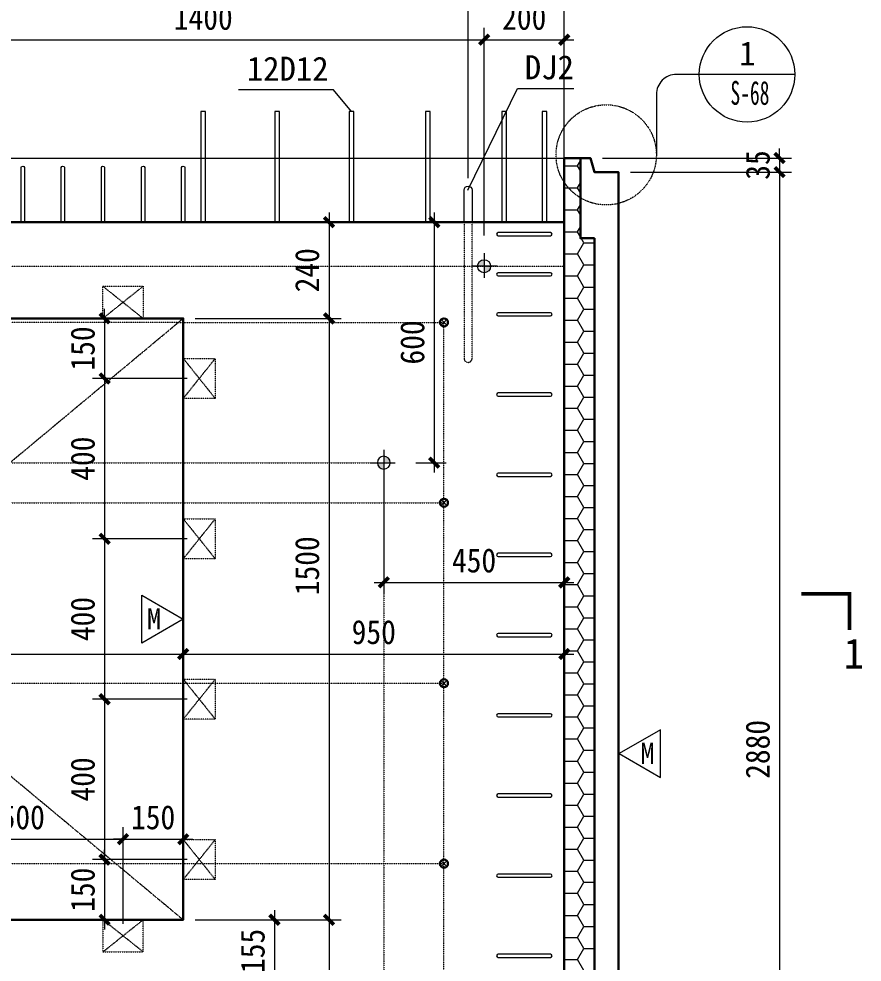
# Model space of a CAD drawing. Header units: millimetres. Extents: x 0 to 12600, y 0 to 8910.
# Drawn here: x 5656 to 7758, y 4630 to 6982 of the extents above; entities that cross this region are included whole.
import ezdxf
from ezdxf.enums import TextEntityAlignment as Align

# ---------------------------------------------------------------- set-up
doc = ezdxf.new("R2010")
doc.units = ezdxf.units.MM
for name, pattern in [('ACAD_ISO12W100', [21, 12, -3, 0, -3, 0, -3]), ('DASH', [0.35, 0.25, -0.1]), ('DOT', [0.25, 0, -0.25]), ('DOTE', [2.42, 2, -0.2, 0.02, -0.2])]:
    doc.linetypes.add(name, pattern=pattern)
for name, color, linetype, lineweight in [('PUB_DIM', 7, 'Continuous', 15), ('YG-标注', 151, 'Continuous', 15), ('YZ-文字', 4, 'Continuous', 13), ('YZ-符号', 96, 'Continuous', 9), ('图层1', 7, 'Continuous', 13), ('图层3', 7, 'DASH', 15), ('填充', 7, 'Continuous', 5), ('文字标注', 7, 'Continuous', 15), ('洞口辅助线', 253, 'Continuous', 9), ('轮廓线', 2, 'Continuous', 13), ('轮廓线0.15', 91, 'Continuous', 15), ('轴线', 1, 'DOTE', 9)]:
    doc.layers.add(name, color=color, linetype=linetype, lineweight=lineweight)
for name, color, linetype in [('S-DETL', 4, 'Continuous'), ('YZ-索引图号', 3, 'Continuous'), ('图层6', 50, 'DASH'), ('暗柱钢筋', 7, 'Continuous'), ('梁钢筋', 7, 'Continuous'), ('洞', 40, 'Continuous')]:
    doc.layers.add(name, color=color, linetype=linetype)
doc.styles.add('YG-样式 2', font='simhei.ttf')
doc.styles.add('YZ-样式 1', font='simhei.ttf', dxfattribs={"width": 0.85})
doc.styles.add('YZ-样式 2', font='simhei.ttf', dxfattribs={"width": 0.9})
doc.styles.add('图签-黑体', font='simhei.ttf')
doc.styles.add('黑体', font='simhei.ttf')
doc.dimstyles.new('YZ-30', dxfattribs={"dimscale": 30, "dimtxt": 2, "dimasz": 0.8, "dimexe": 1, "dimexo": 1, "dimgap": 0.8, "dimtad": 1, "dimdec": 0, "dimzin": 1, "dimdsep": 46, "dimtxsty": 'YZ-样式 2', "dimblk": 'ARCHTICK', "dimcen": 250, "dimdle": 0.8, "dimclrd": 151, "dimclre": 151, "dimclrt": 7, "dimazin": 0, "dimtfac": 1, "dimtdec": 0, "dimtix": 1, "dimtmove": 2, "dimatfit": 2, "dimldrblk": 'ARCHTICK', "dimfxl": 1, "dimlwd": 9, "dimlwe": 9, "dimarcsym": 0})

# ---------------------------------------------------------------- blocks, each defined once
blk = doc.blocks.new('mk1')
at = {"layer": '图层3', "color": 4, "linetype": 'DASH', "lineweight": 13, "ltscale": 0.1}
for p, q in [((-40, 50), (40, -50)), ((-40, -50), (40, 50))]:
    blk.add_line(p, q, dxfattribs=at)
blk.add_lwpolyline([(-40, -50), (40, -50), (40, 50), (-40, 50)], close=True, dxfattribs=at)
blk = doc.blocks.new('*U260')
at = {"layer": '图层3', "lineweight": 9, "rotation": 180}
blk.add_blockref('mk1', (0, 0), dxfattribs=at)
blk = doc.blocks.new('*U262')
at = {"layer": 'YG-标注', "color": 0, "linetype": 'ByBlock', "lineweight": -2}
for p in [(0, 1200), (0, 800), (0, 400), (0, 0)]:
    blk.add_blockref('*U260', p, dxfattribs=at)
blk = doc.blocks.new('*U263')
at = {"layer": '图层3', "lineweight": 9, "xscale": -1, "rotation": 90}
blk.add_blockref('mk1', (0, 0), dxfattribs=at)
blk = doc.blocks.new('*U264')
at = {"layer": 'YG-标注', "color": 0, "linetype": 'ByBlock', "lineweight": -2}
for p in [(0, 0), (500, 0), (1000, 0), (1500, 0)]:
    blk.add_blockref('*U263', p, dxfattribs=at)
blk = doc.blocks.new('*U265')
at = {"layer": '图层3', "lineweight": 9, "xscale": -1, "rotation": 90}
blk.add_blockref('mk1', (0, 0), dxfattribs=at)
blk = doc.blocks.new('*U266')
at = {"layer": 'YG-标注', "color": 0, "linetype": 'ByBlock', "lineweight": -2}
for p in [(0, 0), (500, 0), (1000, 0), (1500, 0)]:
    blk.add_blockref('*U265', p, dxfattribs=at)
blk = doc.blocks.new('A$C450513D1')
at = {"layer": '文字标注', "lineweight": 13, "ltscale": 100}
h = blk.add_hatch(color=2, dxfattribs=at)
edge = h.paths.add_edge_path()
edge.add_arc((0, 0), 16, 90, 180)
edge.add_line((-16, 0), (0, 0))
edge.add_line((0, 0), (0, 16))
edge = h.paths.add_edge_path()
edge.add_line((16, 0), (0, 0))
edge.add_line((0, 0), (0, -16))
edge.add_arc((0, 0), 16, 270, 360)
at = {"layer": 'S-DETL', "color": 7, "lineweight": 13}
blk.add_circle((0, 0), 16, dxfattribs=at)
at = {"layer": '轴线', "color": 1, "linetype": 'DOTE', "lineweight": 5, "ltscale": 30}
for points in [[(0, 32), (0, -32)], [(32, 0), (-32, 0)]]:
    blk.add_lwpolyline(points, dxfattribs=at)
blk = doc.blocks.new('A$C15E43CF4')
at = {"layer": '洞', "lineweight": 30}
blk.add_circle((0, 0), 10, dxfattribs=at)
at = {"layer": '轴线', "color": 1, "linetype": 'DOTE', "lineweight": 13, "ltscale": 30}
for p, q in [((7.1, 7.1), (-7.1, -7.1)), ((-7.1, 7.1), (7.1, -7.1))]:
    blk.add_line(p, q, dxfattribs=at)
blk = doc.blocks.new('*U271')
at = {"layer": 'YG-标注'}
blk.add_blockref('A$C15E43CF4', (0, 0), dxfattribs=at)
blk = doc.blocks.new('*U272')
at = {"layer": 'YG-标注', "color": 0, "linetype": 'ByBlock', "lineweight": -2}
for p in [(0, 2250), (0, 1800), (0, 1350), (0, 900), (0, 450), (0, 0)]:
    blk.add_blockref('*U271', p, dxfattribs=at)
blk = doc.blocks.new('df vdf vxc')
at = {"layer": '图层1', "color": 1, "lineweight": 13}
blk.add_lwpolyline([(-4786.7, 12155.7), (-4786.7, 12235.7, -1), (-4766.7, 12235.7), (-4766.7, 12155.7)], format="xyb", dxfattribs=at)
at = {"layer": '图层3', "color": 1, "linetype": 'DASH', "lineweight": 13, "ltscale": 0.1}
blk.add_lwpolyline([(-4786.7, 12155.7), (-4786.7, 11816, 1), (-4766.7, 11816), (-4766.7, 12155.7)], format="xyb", dxfattribs=at)
blk = doc.blocks.new('*U269')
at = {"layer": '暗柱钢筋', "color": 1, "lineweight": 9, "ltscale": 100}
blk.add_lwpolyline([(65.2, 4), (-65.2, 4, 1), (-65.2, -4), (65.2, -4), (65.2, -4, 1)], format="xyb", close=True, dxfattribs=at)
blk = doc.blocks.new('*U270')
at = {"layer": '暗柱钢筋', "color": 0, "linetype": 'ByBlock', "lineweight": -2}
for p in [(0, 2000), (0, 1800), (0, 1600), (0, 1400), (0, 1200), (0, 1000), (0, 800), (0, 600), (0, 400), (0, 200), (0, 0)]:
    blk.add_blockref('*U269', p, dxfattribs=at)
blk = doc.blocks.new('_ArchTick')
at = {"color": 0, "linetype": 'ByBlock', "const_width": 0.4}
blk.add_lwpolyline([(-0.5, -0.5), (0.5, 0.5)], dxfattribs=at)
blk = doc.blocks.new('*D354')
at = {"layer": 'Defpoints', "color": 0, "transparency": 16777216}
for p in [(5915.5, 4936.2), (5415.5, 4695.3), (5915.5, 4695.3)]:
    blk.add_point(p, dxfattribs=at)
at = {"layer": 'YG-标注', "color": 151, "lineweight": 9, "transparency": 16777216}
for p, q in [((5415.5, 4725.3), (5415.5, 4966.2)), ((5915.5, 4725.3), (5915.5, 4966.2)), ((5391.5, 4936.2), (5939.5, 4936.2))]:
    blk.add_line(p, q, dxfattribs=at)
at = {"layer": 'YG-标注', "color": 151, "lineweight": 9, "transparency": 16777216, "xscale": 24, "yscale": 24, "zscale": 24, "rotation": 180}
blk.add_blockref('_ArchTick', (5415.5, 4936.2), dxfattribs=at)
at = {"layer": 'YG-标注', "color": 151, "lineweight": 9, "transparency": 16777216, "xscale": 24, "yscale": 24, "zscale": 24}
blk.add_blockref('_ArchTick', (5915.5, 4936.2), dxfattribs=at)
at = {"layer": 'YG-标注', "color": 7, "transparency": 16777216, "insert": (5665.5, 4990.6), "char_height": 60, "attachment_point": 5, "style": 'YZ-样式 2'}
blk.add_mtext('500', dxfattribs=at)
blk = doc.blocks.new('*D355')
at = {"layer": 'Defpoints', "color": 0, "transparency": 16777216}
for p in [(6065.5, 4936.2), (6065.5, 4735.3), (5915.5, 4695.3)]:
    blk.add_point(p, dxfattribs=at)
at = {"layer": 'YG-标注', "color": 151, "lineweight": 9, "transparency": 16777216}
for p, q in [((5915.5, 4725.3), (5915.5, 4966.2)), ((6065.5, 4765.3), (6065.5, 4966.2)), ((5915.5, 4936.2), (5891.5, 4936.2)), ((5915.5, 4936.2), (6065.5, 4936.2)), ((6065.5, 4936.2), (6089.5, 4936.2))]:
    blk.add_line(p, q, dxfattribs=at)
at = {"layer": 'YG-标注', "color": 151, "lineweight": 9, "transparency": 16777216, "xscale": 24, "yscale": 24, "zscale": 24}
blk.add_blockref('_ArchTick', (5915.5, 4936.2), dxfattribs=at)
at = {"layer": 'YG-标注', "color": 151, "lineweight": 9, "transparency": 16777216, "xscale": 24, "yscale": 24, "zscale": 24, "rotation": 180}
blk.add_blockref('_ArchTick', (6065.5, 4936.2), dxfattribs=at)
at = {"layer": 'YG-标注', "color": 7, "transparency": 16777216, "insert": (5990.5, 4990.6), "char_height": 60, "attachment_point": 5, "style": 'YZ-样式 2'}
blk.add_mtext('150', dxfattribs=at)
blk = doc.blocks.new('*D359')
at = {"layer": 'Defpoints', "color": 0, "transparency": 16777216}
for p in [(6775.5, 7083.4), (4145.8, 6555.3), (6775.5, 6555.3)]:
    blk.add_point(p, dxfattribs=at)
at = {"layer": 'YG-标注', "color": 151, "lineweight": 9, "transparency": 16777216}
for p, q in [((4145.8, 6585.3), (4145.8, 7113.4)), ((6775.5, 6585.3), (6775.5, 7113.4)), ((4121.8, 7083.4), (6799.5, 7083.4))]:
    blk.add_line(p, q, dxfattribs=at)
at = {"layer": 'YG-标注', "color": 151, "lineweight": 9, "transparency": 16777216, "xscale": 24, "yscale": 24, "zscale": 24, "rotation": 180}
blk.add_blockref('_ArchTick', (4145.8, 7083.4), dxfattribs=at)
at = {"layer": 'YG-标注', "color": 151, "lineweight": 9, "transparency": 16777216, "xscale": 24, "yscale": 24, "zscale": 24}
blk.add_blockref('_ArchTick', (6775.5, 7083.4), dxfattribs=at)
at = {"layer": 'YG-标注', "color": 7, "transparency": 16777216, "insert": (5460.6, 7137.8), "char_height": 60, "attachment_point": 5, "style": 'YZ-样式 2'}
blk.add_mtext('2630', dxfattribs=at)
blk = doc.blocks.new('*D360')
at = {"layer": 'Defpoints', "color": 0, "transparency": 16777216}
for p in [(7015.5, 7083.4), (7015.5, 6635.3), (6775.5, 6555.3)]:
    blk.add_point(p, dxfattribs=at)
at = {"layer": 'YG-标注', "color": 151, "lineweight": 9, "transparency": 16777216}
for p, q in [((6775.5, 6585.3), (6775.5, 7113.4)), ((7015.5, 6665.3), (7015.5, 7113.4)), ((6751.5, 7083.4), (7039.5, 7083.4))]:
    blk.add_line(p, q, dxfattribs=at)
at = {"layer": 'YG-标注', "color": 151, "lineweight": 9, "transparency": 16777216, "xscale": 24, "yscale": 24, "zscale": 24, "rotation": 180}
blk.add_blockref('_ArchTick', (6775.5, 7083.4), dxfattribs=at)
at = {"layer": 'YG-标注', "color": 151, "lineweight": 9, "transparency": 16777216, "xscale": 24, "yscale": 24, "zscale": 24}
blk.add_blockref('_ArchTick', (7015.5, 7083.4), dxfattribs=at)
at = {"layer": 'YG-标注', "color": 7, "transparency": 16777216, "insert": (6895.5, 7137.8), "char_height": 60, "attachment_point": 5, "style": 'YZ-样式 2'}
blk.add_mtext('240', dxfattribs=at)
blk = doc.blocks.new('*D362')
at = {"layer": 'Defpoints', "color": 0, "transparency": 16777216}
for p in [(7015.5, 7212.8), (5125.5, 6835.3), (7015.5, 6635.3)]:
    blk.add_point(p, dxfattribs=at)
at = {"layer": 'YG-标注', "color": 151, "lineweight": 9, "transparency": 16777216}
for p, q in [((5125.5, 6865.3), (5125.5, 7242.8)), ((7015.5, 6665.3), (7015.5, 7242.8)), ((5101.5, 7212.8), (7039.5, 7212.8))]:
    blk.add_line(p, q, dxfattribs=at)
at = {"layer": 'YG-标注', "color": 151, "lineweight": 9, "transparency": 16777216, "xscale": 24, "yscale": 24, "zscale": 24, "rotation": 180}
blk.add_blockref('_ArchTick', (5125.5, 7212.8), dxfattribs=at)
at = {"layer": 'YG-标注', "color": 151, "lineweight": 9, "transparency": 16777216, "xscale": 24, "yscale": 24, "zscale": 24}
blk.add_blockref('_ArchTick', (7015.5, 7212.8), dxfattribs=at)
at = {"layer": 'YG-标注', "color": 7, "transparency": 16777216, "insert": (6070.5, 7267.1), "char_height": 60, "attachment_point": 5, "style": 'YZ-样式 2'}
blk.add_mtext('1890', dxfattribs=at)
blk = doc.blocks.new('*D368')
at = {"layer": 'Defpoints', "color": 0, "transparency": 16777216}
for p in [(6565.5, 5925.3), (7015.5, 5925.3), (7015.5, 5576.8)]:
    blk.add_point(p, dxfattribs=at)
at = {"layer": 'YG-标注', "color": 151, "lineweight": 9, "transparency": 16777216}
for p, q in [((6565.5, 5895.3), (6565.5, 5546.8)), ((7015.5, 5895.3), (7015.5, 5546.8)), ((6541.5, 5576.8), (7039.5, 5576.8))]:
    blk.add_line(p, q, dxfattribs=at)
at = {"layer": 'YG-标注', "color": 151, "lineweight": 9, "transparency": 16777216, "xscale": 24, "yscale": 24, "zscale": 24, "rotation": 180}
blk.add_blockref('_ArchTick', (6565.5, 5576.8), dxfattribs=at)
at = {"layer": 'YG-标注', "color": 151, "lineweight": 9, "transparency": 16777216, "xscale": 24, "yscale": 24, "zscale": 24}
blk.add_blockref('_ArchTick', (7015.5, 5576.8), dxfattribs=at)
at = {"layer": 'YG-标注', "color": 7, "transparency": 16777216, "insert": (6790.5, 5631.2), "char_height": 60, "attachment_point": 5, "style": 'YZ-样式 2'}
blk.add_mtext('450', dxfattribs=at)
blk = doc.blocks.new('*D370')
at = {"layer": 'Defpoints', "color": 0, "transparency": 16777216}
for p in [(6065.5, 5398.2), (4265.5, 4735.3), (6065.5, 4735.3)]:
    blk.add_point(p, dxfattribs=at)
at = {"layer": 'YG-标注', "color": 151, "lineweight": 9, "transparency": 16777216}
for p, q in [((4265.5, 4765.3), (4265.5, 5428.2)), ((6065.5, 4765.3), (6065.5, 5428.2)), ((4241.5, 5398.2), (6089.5, 5398.2))]:
    blk.add_line(p, q, dxfattribs=at)
at = {"layer": 'YG-标注', "color": 151, "lineweight": 9, "transparency": 16777216, "xscale": 24, "yscale": 24, "zscale": 24, "rotation": 180}
blk.add_blockref('_ArchTick', (4265.5, 5398.2), dxfattribs=at)
at = {"layer": 'YG-标注', "color": 151, "lineweight": 9, "transparency": 16777216, "xscale": 24, "yscale": 24, "zscale": 24}
blk.add_blockref('_ArchTick', (6065.5, 5398.2), dxfattribs=at)
at = {"layer": 'YG-标注', "color": 7, "transparency": 16777216, "insert": (5165.5, 5452.5), "char_height": 60, "attachment_point": 5, "style": 'YZ-样式 2'}
blk.add_mtext('1800', dxfattribs=at)
blk = doc.blocks.new('*D371')
at = {"layer": 'Defpoints', "color": 0, "transparency": 16777216}
for p in [(6872.3, 6475.3), (6065.5, 6235.3), (6429, 6235.3)]:
    blk.add_point(p, dxfattribs=at)
at = {"layer": 'YG-标注', "color": 151, "lineweight": 9, "transparency": 16777216}
for p, q in [((6429, 6499.3), (6429, 6211.3)), ((6842.3, 6475.3), (6399, 6475.3)), ((6095.5, 6235.3), (6459, 6235.3))]:
    blk.add_line(p, q, dxfattribs=at)
at = {"layer": 'YG-标注', "color": 151, "lineweight": 9, "transparency": 16777216, "xscale": 24, "yscale": 24, "zscale": 24}
for p, rotation in [((6429, 6475.3), 90), ((6429, 6235.3), 270)]:
    blk.add_blockref('_ArchTick', p, dxfattribs=dict(at, rotation=rotation))
at = {"layer": 'YG-标注', "color": 7, "transparency": 16777216, "insert": (6374.7, 6355.3), "char_height": 60, "attachment_point": 5, "rotation": 90, "style": 'YZ-样式 2'}
blk.add_mtext('240', dxfattribs=at)
blk = doc.blocks.new('*D372')
at = {"layer": 'Defpoints', "color": 0, "transparency": 16777216}
for p in [(6065.5, 6235.3), (6065.5, 4735.3), (6429, 4735.3)]:
    blk.add_point(p, dxfattribs=at)
at = {"layer": 'YG-标注', "color": 151, "lineweight": 9, "transparency": 16777216}
for p, q in [((6429, 6259.3), (6429, 4711.3)), ((6095.5, 6235.3), (6459, 6235.3)), ((6095.5, 4735.3), (6459, 4735.3))]:
    blk.add_line(p, q, dxfattribs=at)
at = {"layer": 'YG-标注', "color": 151, "lineweight": 9, "transparency": 16777216, "xscale": 24, "yscale": 24, "zscale": 24}
for p, rotation in [((6429, 6235.3), 90), ((6429, 4735.3), 270)]:
    blk.add_blockref('_ArchTick', p, dxfattribs=dict(at, rotation=rotation))
at = {"layer": 'YG-标注', "color": 7, "transparency": 16777216, "insert": (6374.7, 5618.3), "char_height": 60, "attachment_point": 5, "rotation": 90, "style": 'YZ-样式 2'}
blk.add_mtext('1500', dxfattribs=at)
blk = doc.blocks.new('*D373')
at = {"layer": 'Defpoints', "color": 0, "transparency": 16777216}
for p in [(6065.5, 4735.3), (6429, 3755.3), (6582.3, 3755.3)]:
    blk.add_point(p, dxfattribs=at)
at = {"layer": 'YG-标注', "color": 151, "lineweight": 9, "transparency": 16777216}
for p, q in [((6429, 4759.3), (6429, 3731.3)), ((6095.5, 4735.3), (6459, 4735.3)), ((6552.3, 3755.3), (6399, 3755.3))]:
    blk.add_line(p, q, dxfattribs=at)
at = {"layer": 'YG-标注', "color": 151, "lineweight": 9, "transparency": 16777216, "xscale": 24, "yscale": 24, "zscale": 24}
for p, rotation in [((6429, 4735.3), 90), ((6429, 3755.3), 270)]:
    blk.add_blockref('_ArchTick', p, dxfattribs=dict(at, rotation=rotation))
at = {"layer": 'YG-标注', "color": 7, "transparency": 16777216, "insert": (6374.7, 4245.3), "char_height": 60, "attachment_point": 5, "rotation": 90, "style": 'YZ-样式 2'}
blk.add_mtext('980', dxfattribs=at)
blk = doc.blocks.new('*D375')
at = {"layer": 'Defpoints', "color": 0, "transparency": 16777216}
for p in [(6065.5, 6235.3), (5869.5, 6085.4), (6105.5, 6085.4)]:
    blk.add_point(p, dxfattribs=at)
at = {"layer": 'YG-标注', "color": 151, "lineweight": 9, "transparency": 16777216}
for p, q in [((5869.5, 6235.3), (5869.5, 6259.3)), ((6035.5, 6235.3), (5839.5, 6235.3)), ((5869.5, 6235.3), (5869.5, 6085.4)), ((6075.5, 6085.4), (5839.5, 6085.4)), ((5869.5, 6085.4), (5869.5, 6061.4))]:
    blk.add_line(p, q, dxfattribs=at)
at = {"layer": 'YG-标注', "color": 151, "lineweight": 9, "transparency": 16777216, "xscale": 24, "yscale": 24, "zscale": 24}
for p, rotation in [((5869.5, 6235.3), 270), ((5869.5, 6085.4), 90)]:
    blk.add_blockref('_ArchTick', p, dxfattribs=dict(at, rotation=rotation))
at = {"layer": 'YG-标注', "color": 7, "transparency": 16777216, "insert": (5815.2, 6160.3), "char_height": 60, "attachment_point": 5, "rotation": 90, "style": 'YZ-样式 2'}
blk.add_mtext('150', dxfattribs=at)
blk = doc.blocks.new('*D376')
at = {"layer": 'Defpoints', "color": 0, "transparency": 16777216}
for p in [(6105.5, 6085.4), (5869.5, 5685.4), (6105.5, 5685.4)]:
    blk.add_point(p, dxfattribs=at)
at = {"layer": 'YG-标注', "color": 151, "lineweight": 9, "transparency": 16777216}
for p, q in [((5869.5, 6109.4), (5869.5, 5661.4)), ((6075.5, 6085.4), (5839.5, 6085.4)), ((6075.5, 5685.4), (5839.5, 5685.4))]:
    blk.add_line(p, q, dxfattribs=at)
at = {"layer": 'YG-标注', "color": 151, "lineweight": 9, "transparency": 16777216, "xscale": 24, "yscale": 24, "zscale": 24}
for p, rotation in [((5869.5, 6085.4), 90), ((5869.5, 5685.4), 270)]:
    blk.add_blockref('_ArchTick', p, dxfattribs=dict(at, rotation=rotation))
at = {"layer": 'YG-标注', "color": 7, "transparency": 16777216, "insert": (5815.2, 5885.4), "char_height": 60, "attachment_point": 5, "rotation": 90, "style": 'YZ-样式 2'}
blk.add_mtext('400', dxfattribs=at)
blk = doc.blocks.new('*D377')
at = {"layer": 'Defpoints', "color": 0, "transparency": 16777216}
for p in [(6105.5, 5685.4), (5869.5, 5285.4), (6105.5, 5285.4)]:
    blk.add_point(p, dxfattribs=at)
at = {"layer": 'YG-标注', "color": 151, "lineweight": 9, "transparency": 16777216}
for p, q in [((5869.5, 5709.4), (5869.5, 5261.4)), ((6075.5, 5685.4), (5839.5, 5685.4)), ((6075.5, 5285.4), (5839.5, 5285.4))]:
    blk.add_line(p, q, dxfattribs=at)
at = {"layer": 'YG-标注', "color": 151, "lineweight": 9, "transparency": 16777216, "xscale": 24, "yscale": 24, "zscale": 24}
for p, rotation in [((5869.5, 5685.4), 90), ((5869.5, 5285.4), 270)]:
    blk.add_blockref('_ArchTick', p, dxfattribs=dict(at, rotation=rotation))
at = {"layer": 'YG-标注', "color": 7, "transparency": 16777216, "insert": (5815.2, 5485.4), "char_height": 60, "attachment_point": 5, "rotation": 90, "style": 'YZ-样式 2'}
blk.add_mtext('400', dxfattribs=at)
blk = doc.blocks.new('*D378')
at = {"layer": 'Defpoints', "color": 0, "transparency": 16777216}
for p in [(6105.5, 5285.4), (5869.5, 4885.4), (6105.5, 4885.4)]:
    blk.add_point(p, dxfattribs=at)
at = {"layer": 'YG-标注', "color": 151, "lineweight": 9, "transparency": 16777216}
for p, q in [((5869.5, 5309.4), (5869.5, 4861.4)), ((6075.5, 5285.4), (5839.5, 5285.4)), ((6075.5, 4885.4), (5839.5, 4885.4))]:
    blk.add_line(p, q, dxfattribs=at)
at = {"layer": 'YG-标注', "color": 151, "lineweight": 9, "transparency": 16777216, "xscale": 24, "yscale": 24, "zscale": 24}
for p, rotation in [((5869.5, 5285.4), 90), ((5869.5, 4885.4), 270)]:
    blk.add_blockref('_ArchTick', p, dxfattribs=dict(at, rotation=rotation))
at = {"layer": 'YG-标注', "color": 7, "transparency": 16777216, "insert": (5815.2, 5085.4), "char_height": 60, "attachment_point": 5, "rotation": 90, "style": 'YZ-样式 2'}
blk.add_mtext('400', dxfattribs=at)
blk = doc.blocks.new('*D379')
at = {"layer": 'Defpoints', "color": 0, "transparency": 16777216}
for p in [(6105.5, 4885.4), (5869.5, 4735.3), (6065.5, 4735.3)]:
    blk.add_point(p, dxfattribs=at)
at = {"layer": 'YG-标注', "color": 151, "lineweight": 9, "transparency": 16777216}
for p, q in [((5869.5, 4885.4), (5869.5, 4909.4)), ((6075.5, 4885.4), (5839.5, 4885.4)), ((5869.5, 4885.4), (5869.5, 4735.3)), ((6035.5, 4735.3), (5839.5, 4735.3)), ((5869.5, 4735.3), (5869.5, 4711.3))]:
    blk.add_line(p, q, dxfattribs=at)
at = {"layer": 'YG-标注', "color": 151, "lineweight": 9, "transparency": 16777216, "xscale": 24, "yscale": 24, "zscale": 24}
for p, rotation in [((5869.5, 4885.4), 270), ((5869.5, 4735.3), 90)]:
    blk.add_blockref('_ArchTick', p, dxfattribs=dict(at, rotation=rotation))
at = {"layer": 'YG-标注', "color": 7, "transparency": 16777216, "insert": (5815.2, 4810.3), "char_height": 60, "attachment_point": 5, "rotation": 90, "style": 'YZ-样式 2'}
blk.add_mtext('150', dxfattribs=at)
blk = doc.blocks.new('*D380')
at = {"layer": 'Defpoints', "color": 0, "transparency": 16777216}
for p in [(6547.4, 6475.3), (6615.5, 5875.3), (6691.2, 5875.3)]:
    blk.add_point(p, dxfattribs=at)
at = {"layer": 'YG-标注', "color": 151, "lineweight": 9, "transparency": 16777216}
for p, q in [((6691.2, 6499.3), (6691.2, 5851.3)), ((6577.4, 6475.3), (6721.2, 6475.3)), ((6645.5, 5875.3), (6721.2, 5875.3))]:
    blk.add_line(p, q, dxfattribs=at)
at = {"layer": 'YG-标注', "color": 151, "lineweight": 9, "transparency": 16777216, "xscale": 24, "yscale": 24, "zscale": 24}
for p, rotation in [((6691.2, 6475.3), 90), ((6691.2, 5875.3), 270)]:
    blk.add_blockref('_ArchTick', p, dxfattribs=dict(at, rotation=rotation))
at = {"layer": 'YG-标注', "color": 7, "transparency": 16777216, "insert": (6636.9, 6175.3), "char_height": 60, "attachment_point": 5, "rotation": 90, "style": 'YZ-样式 2'}
blk.add_mtext('600', dxfattribs=at)
blk = doc.blocks.new('*D389')
at = {"layer": 'Defpoints', "color": 0, "transparency": 16777216}
for p in [(6065.5, 4735.3), (5975.8, 4580), (6292.9, 4580)]:
    blk.add_point(p, dxfattribs=at)
at = {"layer": 'YG-标注', "color": 151, "lineweight": 9, "transparency": 16777216}
for p, q in [((6292.9, 4759.3), (6292.9, 4556)), ((6095.5, 4735.3), (6322.9, 4735.3)), ((6005.8, 4580), (6322.9, 4580))]:
    blk.add_line(p, q, dxfattribs=at)
at = {"layer": 'YG-标注', "color": 151, "lineweight": 9, "transparency": 16777216, "xscale": 24, "yscale": 24, "zscale": 24}
for p, rotation in [((6292.9, 4735.3), 90), ((6292.9, 4580), 270)]:
    blk.add_blockref('_ArchTick', p, dxfattribs=dict(at, rotation=rotation))
at = {"layer": 'YG-标注', "color": 7, "transparency": 16777216, "insert": (6238.9, 4657.6), "char_height": 60, "attachment_point": 5, "rotation": 90, "style": 'YZ-样式 2'}
blk.add_mtext('155', dxfattribs=at)
blk = doc.blocks.new('*D460')
at = {"layer": 'Defpoints', "color": 0, "transparency": 16777216}
for p in [(6065.5, 5398.2), (7015.5, 5398.2), (7015.5, 5398.2)]:
    blk.add_point(p, dxfattribs=at)
at = {"layer": 'YG-标注', "color": 151, "lineweight": 9, "transparency": 16777216}
blk.add_line((6041.5, 5398.2), (7039.5, 5398.2), dxfattribs=at)
at = {"layer": 'YG-标注', "color": 151, "lineweight": 9, "transparency": 16777216, "xscale": 24, "yscale": 24, "zscale": 24, "rotation": 180}
blk.add_blockref('_ArchTick', (6065.5, 5398.2), dxfattribs=at)
at = {"layer": 'YG-标注', "color": 151, "lineweight": 9, "transparency": 16777216, "xscale": 24, "yscale": 24, "zscale": 24}
blk.add_blockref('_ArchTick', (7015.5, 5398.2), dxfattribs=at)
at = {"layer": 'YG-标注', "color": 7, "transparency": 16777216, "insert": (6540.5, 5452.5), "char_height": 60, "attachment_point": 5, "style": 'YZ-样式 2'}
blk.add_mtext('950', dxfattribs=at)
blk = doc.blocks.new('*D475')
at = {"layer": 'Defpoints', "color": 0, "transparency": 16777216}
for p in [(7080.5, 6635.3), (7150.5, 6600.3), (7552.1, 6600.3)]:
    blk.add_point(p, dxfattribs=at)
at = {"layer": 'YG-标注', "color": 151, "lineweight": 9, "transparency": 16777216}
for p, q in [((7552.1, 6635.3), (7552.1, 6659.3)), ((7110.5, 6635.3), (7582.1, 6635.3)), ((7552.1, 6635.3), (7552.1, 6600.3)), ((7180.5, 6600.3), (7582.1, 6600.3)), ((7552.1, 6600.3), (7552.1, 6576.3))]:
    blk.add_line(p, q, dxfattribs=at)
at = {"layer": 'YG-标注', "color": 151, "lineweight": 9, "transparency": 16777216, "xscale": 24, "yscale": 24, "zscale": 24}
for p, rotation in [((7552.1, 6635.3), 270), ((7552.1, 6600.3), 90)]:
    blk.add_blockref('_ArchTick', p, dxfattribs=dict(at, rotation=rotation))
at = {"layer": 'YG-标注', "color": 7, "transparency": 16777216, "insert": (7498.1, 6617.8), "char_height": 60, "attachment_point": 5, "rotation": 90, "style": 'YZ-样式 2'}
blk.add_mtext('35', dxfattribs=at)
blk = doc.blocks.new('*D476')
at = {"layer": 'Defpoints', "color": 0, "transparency": 16777216}
for p in [(7150.5, 6600.3), (7150.5, 3720.3), (7552.1, 3720.3)]:
    blk.add_point(p, dxfattribs=at)
at = {"layer": 'YG-标注', "color": 151, "lineweight": 9, "transparency": 16777216}
for p, q in [((7552.1, 6624.3), (7552.1, 3696.3)), ((7180.5, 6600.3), (7582.1, 6600.3)), ((7180.5, 3720.3), (7582.1, 3720.3))]:
    blk.add_line(p, q, dxfattribs=at)
at = {"layer": 'YG-标注', "color": 151, "lineweight": 9, "transparency": 16777216, "xscale": 24, "yscale": 24, "zscale": 24}
for p, rotation in [((7552.1, 6600.3), 90), ((7552.1, 3720.3), 270)]:
    blk.add_blockref('_ArchTick', p, dxfattribs=dict(at, rotation=rotation))
at = {"layer": 'YG-标注', "color": 7, "transparency": 16777216, "insert": (7497.8, 5160.3), "char_height": 60, "attachment_point": 5, "rotation": 90, "style": 'YZ-样式 2'}
blk.add_mtext('2880', dxfattribs=at)
blk = doc.blocks.new('A$C78957875')
at = {"layer": '图层6', "xscale": 1.024, "yscale": 1.024, "zscale": 1.024}
blk.add_blockref('A$C450513D1', (0, 0), dxfattribs=at)
blk = doc.blocks.new('*D496')
at = {"layer": 'Defpoints', "color": 0, "transparency": 16777216}
for p in [(6815.5, 6930.4), (5415.5, 6412.1), (6815.5, 6412.1)]:
    blk.add_point(p, dxfattribs=at)
at = {"layer": 'YG-标注', "color": 151, "lineweight": 9, "transparency": 16777216}
for p, q in [((5415.5, 6442.1), (5415.5, 6960.4)), ((6815.5, 6442.1), (6815.5, 6960.4)), ((5391.5, 6930.4), (6839.5, 6930.4))]:
    blk.add_line(p, q, dxfattribs=at)
at = {"layer": 'YG-标注', "color": 151, "lineweight": 9, "transparency": 16777216, "xscale": 24, "yscale": 24, "zscale": 24, "rotation": 180}
blk.add_blockref('_ArchTick', (5415.5, 6930.4), dxfattribs=at)
at = {"layer": 'YG-标注', "color": 151, "lineweight": 9, "transparency": 16777216, "xscale": 24, "yscale": 24, "zscale": 24}
blk.add_blockref('_ArchTick', (6815.5, 6930.4), dxfattribs=at)
at = {"layer": 'YG-标注', "color": 7, "transparency": 16777216, "insert": (6115.5, 6984.7), "char_height": 60, "attachment_point": 5, "style": 'YZ-样式 2'}
blk.add_mtext('1400', dxfattribs=at)
blk = doc.blocks.new('*D497')
at = {"layer": 'Defpoints', "color": 0, "transparency": 16777216}
for p in [(7015.5, 6930.4), (7015.5, 6475.3), (6815.5, 6412.1)]:
    blk.add_point(p, dxfattribs=at)
at = {"layer": 'YG-标注', "color": 151, "lineweight": 9, "transparency": 16777216}
for p, q in [((6815.5, 6442.1), (6815.5, 6960.4)), ((7015.5, 6505.3), (7015.5, 6960.4)), ((6791.5, 6930.4), (7039.5, 6930.4))]:
    blk.add_line(p, q, dxfattribs=at)
at = {"layer": 'YG-标注', "color": 151, "lineweight": 9, "transparency": 16777216, "xscale": 24, "yscale": 24, "zscale": 24, "rotation": 180}
blk.add_blockref('_ArchTick', (6815.5, 6930.4), dxfattribs=at)
at = {"layer": 'YG-标注', "color": 151, "lineweight": 9, "transparency": 16777216, "xscale": 24, "yscale": 24, "zscale": 24}
blk.add_blockref('_ArchTick', (7015.5, 6930.4), dxfattribs=at)
at = {"layer": 'YG-标注', "color": 7, "transparency": 16777216, "insert": (6915.5, 6984.7), "char_height": 60, "attachment_point": 5, "style": 'YZ-样式 2'}
blk.add_mtext('200', dxfattribs=at)

msp = doc.modelspace()

# ---------------------------------------------------------------- hatches: boundary and pattern name
at = {"layer": '填充', "lineweight": 9}
h = msp.add_hatch(dxfattribs=at)
h.set_pattern_fill('HONEY', color=43, scale=10)
h.set_pattern_definition([(0, (-18034.248, 8430.744), (47.625, 27.496306), [31.75, -63.5]), (120, (-18034.248, 8430.744), (-47.625, 27.496307), [31.75, -63.5]), (60, (-18034.248, 8430.744), (1e-07, 54.992613), [-63.5, 31.75])])
h.paths.add_polyline_path([(7015.5, 3755.3), (7090.5, 3755.3), (7090.5, 6435.3), (7055.5, 6435.3), (7055.5, 6635.3), (7015.5, 6635.3)])

# ---------------------------------------------------------------- linework, layer by layer
at = {"layer": 'PUB_DIM', "color": 1, "const_width": 9}
msp.add_lwpolyline([(7726.1, 5458), (7726.1, 5548), (7606.1, 5548)], dxfattribs=at)
at = {"layer": 'YZ-符号', "color": 1, "ltscale": 100}
msp.add_lwpolyline([(7590, 6843.8), (7294.9, 6843.8, 0.414214), (7244.9, 6793.8), (7244.9, 6643.2)], format="xyb", dxfattribs=at)
at = {"layer": 'YZ-符号'}
for points in [[(6485.2, 6751.3), (6439.8, 6805.3), (6203.6, 6805.3)], [(6775.2, 6555.5), (6898.8, 6808.8), (7038.8, 6808.8)]]:
    msp.add_lwpolyline(points, dxfattribs=at)
at = {"layer": 'YZ-符号', "color": 1, "lineweight": 15}
for points in [[(5962.1, 5545), (6065.5, 5485.3), (5962.1, 5425.6)], [(7255.5, 5209.4), (7152.1, 5149.7), (7255.5, 5090)]]:
    msp.add_lwpolyline(points, close=True, dxfattribs=at)
at = {"layer": 'YZ-符号', "color": 1, "ltscale": 100}
msp.add_circle((7471, 6843.8), 119, dxfattribs=at)
at = {"layer": 'YZ-符号', "color": 1, "linetype": 'DASH', "ltscale": 0.1}
msp.add_circle((7119.9, 6643.2), 125, dxfattribs=at)
at = {"layer": '暗柱钢筋', "color": 5, "lineweight": 9, "ltscale": 100}
for points in [[(6121.2, 6475.3), (6121.2, 6751.3), (6109.2, 6751.3), (6109.2, 6475.3)], [(6305.9, 6475.3), (6305.9, 6751.3), (6293.9, 6751.3), (6293.9, 6475.3)], [(6491.2, 6475.3), (6491.2, 6751.3), (6479.2, 6751.3), (6479.2, 6475.3)], [(6681.3, 6475.3), (6681.3, 6751.3), (6669.3, 6751.3), (6669.3, 6475.3)], [(6871.6, 6475.3), (6871.6, 6751.3), (6859.6, 6751.3), (6859.6, 6475.3)], [(6971.9, 6475.3), (6971.9, 6751.3), (6959.9, 6751.3), (6959.9, 6475.3)]]:
    msp.add_lwpolyline(points, dxfattribs=at)
at = {"layer": '暗柱钢筋', "color": 1, "lineweight": 9, "ltscale": 100}
for points in [[(6980.9, 6449.3), (6850.6, 6449.3, 1), (6850.6, 6441.3), (6980.9, 6441.3), (6980.9, 6441.3, 1)], [(6980.9, 6349.3), (6850.6, 6349.3, 1), (6850.6, 6341.3), (6980.9, 6341.3), (6980.9, 6341.3, 1)]]:
    msp.add_lwpolyline(points, format="xyb", close=True, dxfattribs=at)
at = {"layer": '梁钢筋', "color": 1, "lineweight": 9, "ltscale": 100}
for points in [[(5661.5, 6475.3), (5661.5, 6611.3, -1), (5669.5, 6611.3), (5669.5, 6475.3)], [(5761.5, 6475.3), (5761.5, 6611.3, -1), (5769.5, 6611.3), (5769.5, 6475.3)], [(5861.5, 6475.3), (5861.5, 6611.3, -1), (5869.5, 6611.3), (5869.5, 6475.3)], [(5961.5, 6475.3), (5961.5, 6611.3, -1), (5969.5, 6611.3), (5969.5, 6475.3)], [(6061.5, 6475.3), (6061.5, 6611.3, -1), (6069.5, 6611.3), (6069.5, 6475.3)]]:
    msp.add_lwpolyline(points, format="xyb", dxfattribs=at)
at = {"layer": '洞口辅助线', "color": 151, "linetype": 'ACAD_ISO12W100', "lineweight": 9, "ltscale": 0.02}
for p, q in [((4265.5, 4735.3), (6065.5, 6235.3)), ((4265.5, 6235.3), (6065.5, 4735.3))]:
    msp.add_line(p, q, dxfattribs=at)
at = {"layer": '轮廓线', "lineweight": 30}
for p in [(7015.5, 6475.3), (7055.5, 6635.3)]:
    msp.add_line(p, (7015.5, 6635.3), dxfattribs=at)
msp.add_lwpolyline([(7090.5, 6435.3), (7090.5, 3755.3), (7100.5, 3720.3), (7150.5, 3720.3), (7150.5, 6600.3), (7090.5, 6600.3), (7080.5, 6635.3), (7055.5, 6635.3), (7055.5, 6435.3), (7090.5, 6435.3), (7090.5, 6435.3)], dxfattribs=at)
for points in [[(3715.5, 6475.3), (7015.5, 6475.3), (7015.5, 3755.3), (3715.5, 3755.3)], [(4265.5, 6235.3), (6065.5, 6235.3), (6065.5, 4735.3), (4265.5, 4735.3)]]:
    msp.add_lwpolyline(points, close=True, dxfattribs=at)
at = {"layer": '轮廓线0.15', "color": 3, "lineweight": 15}
msp.add_line((4735.5, 6635.3), (7015.5, 6635.3), dxfattribs=at)
msp.add_lwpolyline([(7150.5, 6600.3), (7150.5, 3720.3), (4735.5, 3720.3)], dxfattribs=at)
at = {"layer": '轴线', "color": 253, "linetype": 'DOT', "lineweight": 15, "ltscale": 0.1}
for p, q in [((3715.5, 6365.3), (7015.5, 6365.3)), ((3817.7, 6226), (6715.5, 6225.3)), ((6715.5, 3975.3), (6715.5, 6225.3)), ((3817.7, 5776), (6715.5, 5775.3)), ((3817.7, 5326), (6715.5, 5325.3)), ((3817.7, 4876), (6715.5, 4875.3))]:
    msp.add_line(p, q, dxfattribs=at)
msp.add_lwpolyline([(4015.5, 5875.3), (6565.5, 5875.3), (6565.5, 4355.3), (4015.5, 4355.3)], close=True, dxfattribs=at)

# ---------------------------------------------------------------- block references
at = {"layer": 'YG-标注'}
msp.add_blockref('*U264', (4415.5, 6275.3), dxfattribs=at)
at = {"layer": 'YG-标注', "xscale": -1}
for name, p in [('*U272', (6715.5, 3975.3)), ('*U262', (6105.5, 4885.4))]:
    msp.add_blockref(name, p, dxfattribs=at)
at = {"layer": 'YG-标注', "xscale": -1, "rotation": 180}
msp.add_blockref('*U266', (4415.5, 4695.3), dxfattribs=at)
at = {"layer": 'YZ-文字', "color": 6}
msp.add_blockref('A$C78957875', (6815.5, 6365.3), dxfattribs=at)
at = {"layer": '图层1', "color": 1, "lineweight": 13}
msp.add_blockref('df vdf vxc', (11552.2, -5680.4), dxfattribs=at)
at = {"layer": '图层6', "xscale": -1}
msp.add_blockref('A$C450513D1', (6565.5, 5875.3), dxfattribs=at)
at = {"layer": '暗柱钢筋', "color": 3, "lineweight": 9}
msp.add_blockref('*U270', (6915.8, 4245.3), dxfattribs=at)

# ---------------------------------------------------------------- texts
at = {"layer": 'YZ-文字', "style": '黑体'}
for s, rotation, p in [('12D12', 0, (6427.9, 6810.1)), ('DJ2', 360, (7039.4, 6813.6))]:
    msp.add_text(s, height=60, rotation=rotation, dxfattribs=at).set_placement(p, align=Align.BOTTOM_RIGHT)
at = {"layer": 'YZ-符号', "color": 1, "lineweight": 15, "style": '图签-黑体'}
for p in [(5974.9, 5459.8), (7205, 5124.2)]:
    msp.add_text('M', height=52.5, dxfattribs=at).set_placement(p)
at = {"layer": 'YZ-索引图号', "color": 3, "ltscale": 100, "style": 'YZ-样式 1'}
msp.add_text('1', height=59.5, dxfattribs=at).set_placement((7471.7, 6866.5), align=Align.CENTER)
at = {"layer": 'YZ-索引图号', "color": 3, "ltscale": 100, "style": 'YZ-样式 2', "width": 0.6}
msp.add_text('S-68', height=59.52, dxfattribs=at).set_placement((7478.2, 6768), align=Align.CENTER)
at = {"layer": '文字标注', "style": 'YG-样式 2'}
msp.add_text('1', height=75, dxfattribs=at).set_placement((7737.2, 5362), align=Align.CENTER)

# ---------------------------------------------------------------- dimensions: what is measured, and where the dimension line sits
at = {"layer": 'YG-标注', "color": 3}
for base, p1, p2, picture, middle in [((7015.5, 7212.8), (5125.5, 6835.3), (7015.5, 6635.3), '*D362', (6070.5, 7267.1)), ((6775.5, 7083.4), (4145.8, 6555.3), (6775.5, 6555.3), '*D359', (5460.6, 7137.8)), ((7015.5, 7083.4), (6775.5, 6555.3), (7015.5, 6635.3), '*D360', (6895.5, 7137.8)), ((7015.5, 5576.8), (6565.5, 5925.3), (7015.5, 5925.3), '*D368', (6790.5, 5631.2)), ((6065.5, 5398.2), (4265.5, 4735.3), (6065.5, 4735.3), '*D370', (5165.5, 5452.5)), ((7015.5, 5398.2), (6065.5, 5398.2), (7015.5, 5398.2), '*D460', (6540.5, 5452.5)), ((5915.5, 4936.2), (5415.5, 4695.3), (5915.5, 4695.3), '*D354', (5665.5, 4990.6)), ((6065.5, 4936.2), (5915.5, 4695.3), (6065.5, 4735.3), '*D355', (5990.5, 4990.6))]:
    dim = msp.add_linear_dim(base=base, p1=p1, p2=p2, dimstyle='YZ-30', override={"dimfxl": 20}, dxfattribs=at)
    dim.commit()
    dim.dimension.update_dxf_attribs({"geometry": picture, "text_midpoint": middle})
at = {"layer": 'YG-标注'}
for base, p1, p2, picture, middle in [((6815.5, 6930.4), (5415.5, 6412.1), (6815.5, 6412.1), '*D496', (6115.5, 6984.7)), ((7015.5, 6930.4), (6815.5, 6412.1), (7015.5, 6475.3), '*D497', (6915.5, 6984.7))]:
    dim = msp.add_linear_dim(base=base, p1=p1, p2=p2, dimstyle='YZ-30', dxfattribs=at)
    dim.commit()
    dim.dimension.update_dxf_attribs({"geometry": picture, "text_midpoint": middle})
at = {"layer": 'YG-标注', "color": 0}
for base, p1, p2, picture, middle in [((7552.1, 6600.3), (7080.5, 6635.3), (7150.5, 6600.3), '*D475', (7498.1, 6617.8)), ((7552.1, 3720.3), (7150.5, 6600.3), (7150.5, 3720.3), '*D476', (7497.8, 5160.3))]:
    dim = msp.add_linear_dim(base=base, p1=p1, p2=p2, angle=90, dimstyle='YZ-30', override={"dimfxl": 20}, dxfattribs=at)
    dim.commit()
    dim.dimension.update_dxf_attribs({"geometry": picture, "text_midpoint": middle})
at = {"layer": 'YG-标注', "color": 3}
for base, p1, p2, picture, middle in [((6429, 6235.3), (6872.3, 6475.3), (6065.5, 6235.3), '*D371', (6374.7, 6355.3)), ((6691.2, 5875.3), (6547.4, 6475.3), (6615.5, 5875.3), '*D380', (6636.9, 6175.3)), ((5869.5, 6085.4), (6065.5, 6235.3), (6105.5, 6085.4), '*D375', (5815.2, 6160.3)), ((5869.5, 5685.4), (6105.5, 6085.4), (6105.5, 5685.4), '*D376', (5815.2, 5885.4)), ((5869.5, 5285.4), (6105.5, 5685.4), (6105.5, 5285.4), '*D377', (5815.2, 5485.4)), ((5869.5, 4885.4), (6105.5, 5285.4), (6105.5, 4885.4), '*D378', (5815.2, 5085.4)), ((5869.5, 4735.3), (6105.5, 4885.4), (6065.5, 4735.3), '*D379', (5815.2, 4810.3)), ((6292.9, 4580), (6065.5, 4735.3), (5975.8, 4580), '*D389', (6238.9, 4657.6)), ((6429, 3755.3), (6065.5, 4735.3), (6582.3, 3755.3), '*D373', (6374.7, 4245.3))]:
    dim = msp.add_linear_dim(base=base, p1=p1, p2=p2, angle=90, dimstyle='YZ-30', override={"dimfxl": 20}, dxfattribs=at)
    dim.commit()
    dim.dimension.update_dxf_attribs({"geometry": picture, "text_midpoint": middle})
dim = msp.add_linear_dim(base=(6429, 4735.3), p1=(6065.5, 6235.3), p2=(6065.5, 4735.3), angle=90, dimstyle='YZ-30', override={"dimfxl": 20}, dxfattribs=at)
dim.commit()
dim.dimension.update_dxf_attribs({"geometry": '*D372', "text_midpoint": (6374.7, 5618.3), "dimtype": 160})

doc.saveas('drawing.dxf')
